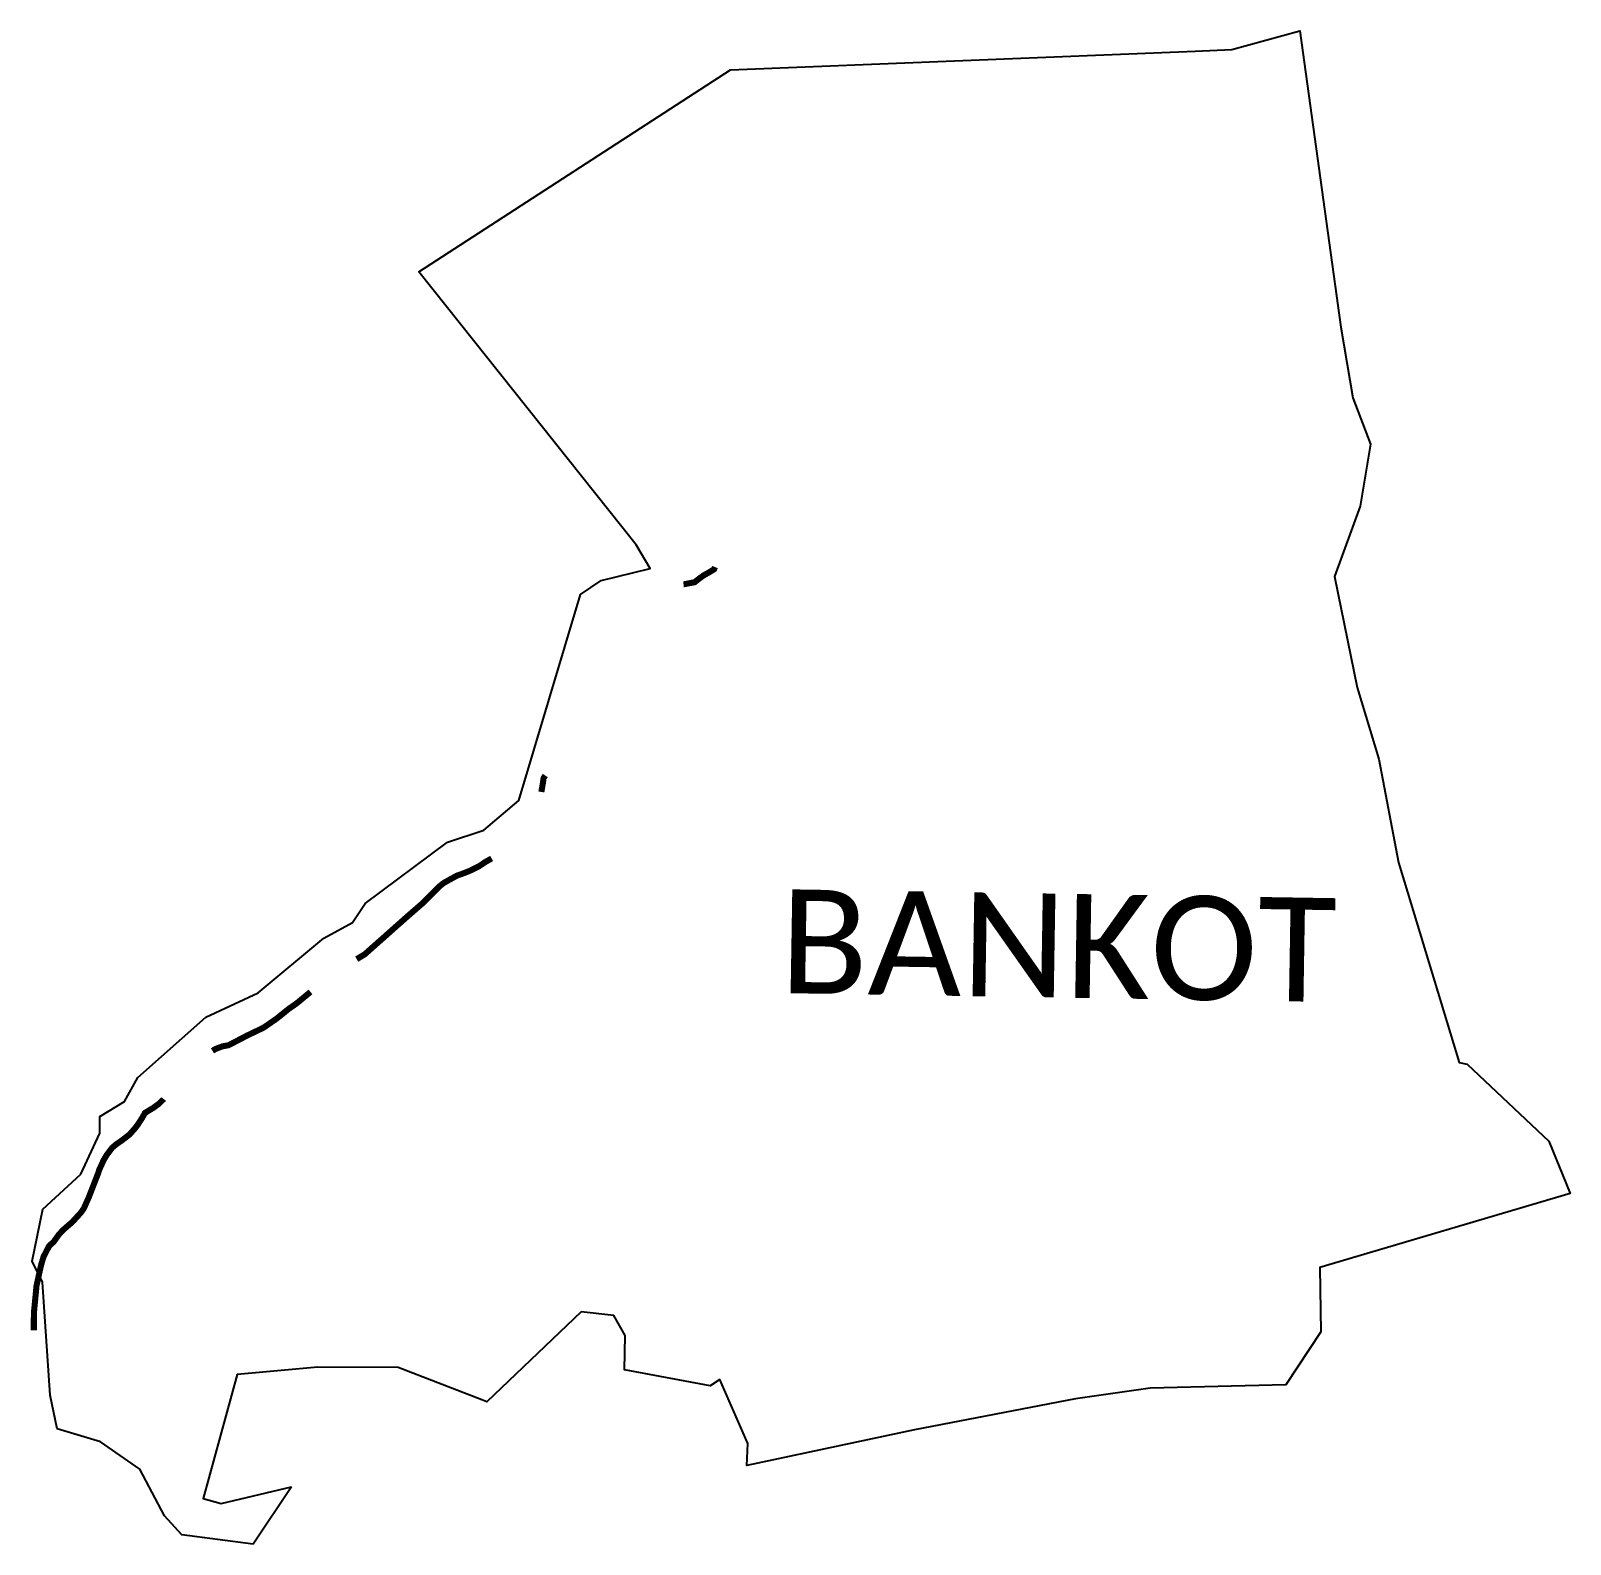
# Model space of a CAD drawing. Header units: metres. Extents: x 291464 to 294010, y 1987263 to 1989765.
import ezdxf

# ---------------------------------------------------------------- set-up
doc = ezdxf.new("R2010")
doc.units = ezdxf.units.M
for name, color, linetype in [('ARTIFICIALLY PROTECTED', 10, 'Continuous'), ('village', 3, 'Continuous'), ('VILLAGE NAME', 250, 'Continuous')]:
    doc.layers.add(name, color=color, linetype=linetype)
doc.styles.get("Standard").update_dxf_attribs({"font": 'calibri.ttf'})

msp = doc.modelspace()

# ---------------------------------------------------------------- linework, layer by layer
at = {"layer": 'ARTIFICIALLY PROTECTED', "const_width": 10, "flags": 128}
for points in [[(292595.6, 1988878.5), (292594.1, 1988874.8), (292583.9, 1988868.7), (292576.3, 1988864.4), (292568.2, 1988858.4), (292562, 1988853.5), (292545.9, 1988850.3), (292543.5, 1988850.1)], [(292315, 1988533.8), (292312.2, 1988529.7), (292311.1, 1988521.4), (292308.5, 1988506.6)], [(292226.3, 1988396.6), (292215.8, 1988390.7), (292205.9, 1988384), (292192.3, 1988377.1), (292181.3, 1988372.6), (292168.7, 1988368.1), (292158.7, 1988362.6), (292147.1, 1988356.1), (292139.7, 1988350.2), (292124.4, 1988334.7), (292110.7, 1988321.3), (292088, 1988301.6), (292059.5, 1988276.3), (292016.6, 1988238.2), (292003.2, 1988230.1)], [(291926.8, 1988175.9), (291904.7, 1988157.6), (291890.9, 1988147.9), (291870.2, 1988131.3), (291849.2, 1988116.8), (291822.1, 1988103.8), (291791.4, 1988087.8), (291781.5, 1988086), (291769.6, 1988081.5), (291764.7, 1988078.5)], [(291684, 1987998.8), (291683.6, 1987998.3), (291675.5, 1987990.4), (291667.3, 1987984.5), (291653.1, 1987975.8), (291648.5, 1987967.6), (291640.9, 1987955.9), (291636, 1987949.6), (291627.8, 1987940.3), (291613.8, 1987929.5), (291605.8, 1987924.1), (291598.6, 1987917.9), (291590, 1987906.5), (291584.6, 1987897.4), (291577.4, 1987881.6), (291576.2, 1987877.4), (291563.4, 1987844.5), (291560.4, 1987836.7), (291551.9, 1987817.7), (291546.8, 1987810.5), (291532.4, 1987794.8), (291527.8, 1987791), (291517.9, 1987782.3), (291511, 1987775), (291501.9, 1987762.3), (291494.7, 1987756), (291485.4, 1987737.9), (291481.2, 1987723.8), (291473.8, 1987690), (291469.4, 1987644.7), (291469.3, 1987616.4)]]:
    msp.add_lwpolyline(points, dxfattribs=at)
at = {"layer": 'village', "flags": 128}
msp.add_lwpolyline([(291895.2, 1987357.4), (291832, 1987262.5)], dxfattribs=at)
at = {"layer": 'village', "color": 3, "true_color": 0x00ff00}
for points in [[(291832, 1987262.5, 0), (291713.9, 1987278.2, 0), (291685.3, 1987309.5, 0), (291644.8, 1987386.7, 0), (291579.3, 1987432, 0), (291507.9, 1987453.2, 0), (291496.6, 1987508.8, 0), (291483.8, 1987695.7, 0), (291466.6, 1987730.8, 0), (291484.1, 1987816.9, 0), (291547.3, 1987874.4, 0), (291578.3, 1987942.2, 0), (291578.5, 1987970.1, 0), (291619.1, 1987994.6, 0), (291641.2, 1988034.4, 0), (291754, 1988134.4, 0), (291840, 1988174.3, 0), (291948.6, 1988264.8, 0), (291996.5, 1988290.9, 0), (292017.1, 1988322.2, 0), (292153.3, 1988423.5, 0), (292213.6, 1988443.2, 0), (292271.1, 1988492.4, 0), (292373.4, 1988833.2, 0), (292407.6, 1988856.5, 0), (292488.6, 1988876.4, 0), (292465.2, 1988915.3, 0), (292106.1, 1989366.6, 0), (292621.2, 1989700.9, 0), (293389.7, 1989731.8, 0), (293450.2, 1989734.2, 0), (293562.4, 1989765.4, 0), (293630.4, 1989275.2, 0), (293650.2, 1989158.5, 0), (293679.2, 1989081.6, 0), (293662.4, 1988979, 0), (293619.7, 1988863.1, 0), (293657.2, 1988679.3, 0)], [(293657.2, 1988679.3, 0), (293693, 1988560.8, 0), (293725.5, 1988389.8, 0), (293825.9, 1988059.3, 0), (293839.1, 1988056.5, 0), (293974.2, 1987929.1, 0), (294009.7, 1987842.5, 0), (293595.9, 1987720, 0), (293597.2, 1987614, 0), (293539.2, 1987525.9, 0), (293315.4, 1987520.4, 0), (293191.8, 1987502.9, 0), (292925.4, 1987451.6, 0), (292648, 1987392.9, 0), (292649.7, 1987428.9, 0), (292603.6, 1987535.1, 0), (292587.6, 1987524.7, 0), (292445.8, 1987551.2, 0), (292447, 1987607.8, 0), (292428.2, 1987640.7, 0), (292374.4, 1987646.8, 0), (292218.1, 1987497.8, 0), (292210, 1987501.1, 0), (292071.9, 1987554.7, 0), (291938.7, 1987555.5, 0), (291805.3, 1987543, 0), (291749.5, 1987338, 0), (291779, 1987330, 0), (291895.2, 1987357.4, 0)]]:
    msp.add_polyline3d(points, dxfattribs=at)

# ---------------------------------------------------------------- texts
at = {"layer": 'VILLAGE NAME', "insert": (292704.6, 1988345.8), "char_height": 171.752, "attachment_point": 1, "rotation": 359.0691}
msp.add_mtext_dynamic_manual_height_columns('{\\fCalibri|b0|i0|c0|p34;BANKOT}', width=1471.541, gutter_width=858.8, heights=[151.6], dxfattribs=at)

doc.saveas('drawing.dxf')
